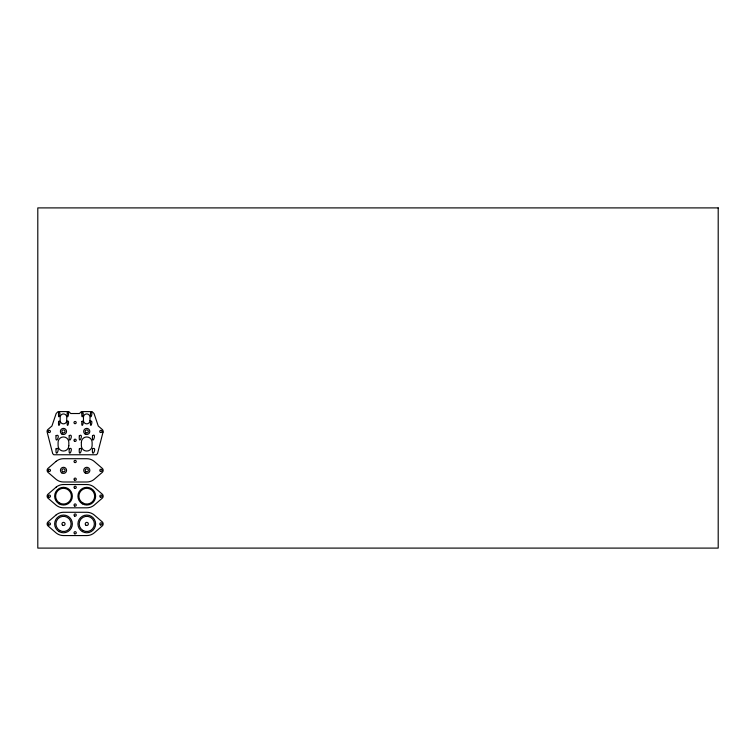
<?xml version="1.0" encoding="UTF-8"?>
<svg xmlns="http://www.w3.org/2000/svg" width="756" height="756" viewBox="0 0 756 756"><rect width="100%" height="100%" fill="white"/><g stroke="black" fill="none" stroke-linecap="round" stroke-linejoin="round"><path stroke-width="1.13" d="M79.323 448.903C78.426 459.988 84.36 445.567 79.333 448.847M79.323 435.758C78.369 446.834 84.37 432.404 79.323 435.758M81.364 442.326L81.364 445.681A5.368 5.368 0 0 0 86.742 451.048A5.368 5.368 0 0 0 92.109 445.681L92.109 442.326A5.368 5.368 0 0 0 86.742 436.959A5.368 5.368 0 0 0 81.364 442.326M92.478 448.903C91.495 460.026 97.864 445.69 92.478 448.847M92.478 435.758C91.835 447.07 97.174 431.988 92.478 435.758M56.048 435.702C54.952 446.796 61.548 432.772 56.048 435.702M56.048 448.847C55.301 460.13 61.16 445.596 56.048 448.847M58.571 412.87C57.91 422.84 61.935 410.404 58.59 412.785M58.571 421.498C57.91 431.459 61.935 419.032 58.59 421.413M67.218 412.87C66.651 422.887 70.506 410.319 67.227 412.785M67.218 421.498C66.651 431.515 70.506 418.947 67.227 421.413M69.193 435.702C68.418 446.966 74.315 432.517 69.202 435.636M69.193 448.847C68.361 460.168 74.343 445.501 69.193 448.847M81.856 412.87C81.185 422.812 85.258 410.47 81.875 412.785M81.856 421.498C81.185 431.43 85.258 419.098 81.875 421.413M90.503 412.87C89.832 422.84 93.867 410.395 90.512 412.785M90.503 421.498C89.832 431.468 93.867 419.022 90.512 421.413M103.033 432.139L97.496 453.647L96.381 454.762L53.808 454.762L52.693 453.647L47.155 432.139A2.788 2.788 0 0 1 47.741 429.635L51.928 426.015L56.161 413.523L58.089 411.595L68.815 411.595L70.743 413.523L79.446 413.523L81.374 411.595L92.1 411.595L94.027 413.523L98.261 426.015L102.447 429.635A2.788 2.788 0 0 1 103.033 432.139M56.171 461.311L47.789 468.54A2.788 2.788 0 0 0 47.789 472.16L56.171 479.399A11.642 11.642 0 0 0 63.504 481.997L86.789 481.997A11.642 11.642 0 0 0 94.113 479.399L102.504 472.16A2.788 2.788 0 0 0 102.504 468.54L94.113 461.311A11.642 11.642 0 0 0 86.789 458.712L63.504 458.712A11.642 11.642 0 0 0 56.171 461.311M56.171 487.129L47.789 494.367A2.788 2.788 0 0 0 47.789 497.987L56.171 505.216A11.642 11.642 0 0 0 63.504 507.815L86.789 507.815A11.642 11.642 0 0 0 94.113 505.216L102.504 497.987A2.788 2.788 0 0 0 102.504 494.367L94.113 487.129A11.642 11.642 0 0 0 86.789 484.53L63.504 484.53A11.642 11.642 0 0 0 56.171 487.129M56.171 514.883L47.789 522.112A2.788 2.788 0 0 0 47.789 525.732L56.171 532.971A11.642 11.642 0 0 0 63.504 535.569L86.789 535.569A11.642 11.642 0 0 0 94.113 532.971L102.504 525.732A2.788 2.788 0 0 0 102.504 522.112L94.113 514.883A11.642 11.642 0 0 0 86.789 512.284L63.504 512.284A11.642 11.642 0 0 0 56.171 514.883M718.2 207.9L37.8 207.9L37.8 548.1L718.2 548.1L718.2 207.9M90.011 420.563L90.011 417.217A3.279 3.279 0 0 0 86.742 413.938A3.279 3.279 0 0 0 83.462 417.217L83.462 420.563A3.279 3.279 0 0 0 86.742 423.832A3.279 3.279 0 0 0 90.011 420.563M68.824 445.681L68.824 442.326A5.368 5.368 0 0 0 63.457 436.959A5.368 5.368 0 0 0 58.089 442.326L58.089 445.681A5.368 5.368 0 0 0 63.457 451.048A5.368 5.368 0 0 0 68.824 445.681M66.726 420.563L66.726 417.217A3.279 3.279 0 0 0 63.457 413.938A3.279 3.279 0 0 0 60.178 417.217L60.178 420.563A3.279 3.279 0 0 0 63.457 423.832A3.279 3.279 0 0 0 66.726 420.563M74.542 423.558A1.115 1.115 0 0 0 76.214 422.595A1.115 1.115 0 0 0 74.542 421.621A1.115 1.115 0 0 0 74.542 423.558M62.672 432.801A1.559 1.559 0 0 0 65.016 431.449A1.559 1.559 0 0 0 62.672 430.088A1.559 1.559 0 0 0 62.672 432.801M85.201 434.105A3.071 3.071 0 0 0 89.803 431.449A3.071 3.071 0 0 0 85.201 428.784A3.071 3.071 0 0 0 85.201 434.105M61.916 434.105A3.071 3.071 0 0 0 66.519 431.449A3.071 3.071 0 0 0 61.916 428.784A3.071 3.071 0 0 0 61.916 434.105M100.331 432.413A1.115 1.115 0 0 0 102.003 431.449A1.115 1.115 0 0 0 100.331 430.476A1.115 1.115 0 0 0 100.331 432.413M48.743 432.413A1.115 1.115 0 0 0 50.416 431.449A1.115 1.115 0 0 0 48.743 430.476A1.115 1.115 0 0 0 48.743 432.413M74.542 441.268A1.115 1.115 0 0 0 76.214 440.294A1.115 1.115 0 0 0 74.542 439.33A1.115 1.115 0 0 0 74.542 441.268M85.957 432.801A1.559 1.559 0 0 0 88.301 431.449A1.559 1.559 0 0 0 85.957 430.088A1.559 1.559 0 0 0 85.957 432.801M74.589 462.464A1.115 1.115 0 0 0 76.261 461.5A1.115 1.115 0 0 0 74.589 460.536A1.115 1.115 0 0 0 74.589 462.464M62.72 471.706A1.559 1.559 0 0 0 65.063 470.355A1.559 1.559 0 0 0 62.72 469.003A1.559 1.559 0 0 0 62.72 471.706M86.004 471.706A1.559 1.559 0 0 0 88.348 470.355A1.559 1.559 0 0 0 86.004 469.003A1.559 1.559 0 0 0 86.004 471.706M74.589 480.173A1.115 1.115 0 0 0 76.261 479.209A1.115 1.115 0 0 0 74.589 478.236A1.115 1.115 0 0 0 74.589 480.173M48.79 471.319A1.115 1.115 0 0 0 50.463 470.355A1.115 1.115 0 0 0 48.79 469.391A1.115 1.115 0 0 0 48.79 471.319M100.378 471.319A1.115 1.115 0 0 0 102.051 470.355A1.115 1.115 0 0 0 100.378 469.391A1.115 1.115 0 0 0 100.378 471.319M61.784 472.897A3.071 3.071 0 0 0 66.566 470.572A3.071 3.071 0 0 0 62.162 467.595A3.071 3.071 0 0 0 61.784 472.897M85.248 473.01A3.071 3.071 0 0 0 89.851 470.355A3.071 3.071 0 0 0 85.248 467.699A3.071 3.071 0 0 0 85.248 473.01M59.072 531.591A8.855 8.855 0 0 0 72.359 523.927A8.855 8.855 0 0 0 59.072 516.253A8.855 8.855 0 0 0 59.072 531.591M59.705 530.504A7.598 7.598 0 0 0 71.102 523.927A7.598 7.598 0 0 0 59.705 517.34A7.598 7.598 0 0 0 59.705 530.504M82.357 531.591A8.855 8.855 0 0 0 95.643 523.927A8.855 8.855 0 0 0 82.357 516.253A8.855 8.855 0 0 0 82.357 531.591M82.99 530.504A7.598 7.598 0 0 0 94.387 523.927A7.598 7.598 0 0 0 82.99 517.34A7.598 7.598 0 0 0 82.99 530.504M74.589 516.036A1.115 1.115 0 0 0 76.261 515.072A1.115 1.115 0 0 0 74.589 514.108A1.115 1.115 0 0 0 74.589 516.036M62.72 525.278A1.559 1.559 0 0 0 65.063 523.927A1.559 1.559 0 0 0 62.72 522.576A1.559 1.559 0 0 0 62.72 525.278M86.004 525.278A1.559 1.559 0 0 0 88.348 523.927A1.559 1.559 0 0 0 86.004 522.576A1.559 1.559 0 0 0 86.004 525.278M74.589 533.745A1.115 1.115 0 0 0 76.261 532.782A1.115 1.115 0 0 0 74.589 531.808A1.115 1.115 0 0 0 74.589 533.745M48.79 524.891A1.115 1.115 0 0 0 50.463 523.927A1.115 1.115 0 0 0 48.79 522.954A1.115 1.115 0 0 0 48.79 524.891M100.378 524.891A1.115 1.115 0 0 0 102.051 523.927A1.115 1.115 0 0 0 100.378 522.954A1.115 1.115 0 0 0 100.378 524.891M59.072 503.846A8.855 8.855 0 0 0 72.359 496.172A8.855 8.855 0 0 0 59.072 488.508A8.855 8.855 0 0 0 59.072 503.846M82.357 503.846A8.855 8.855 0 0 0 95.643 496.172A8.855 8.855 0 0 0 82.357 488.508A8.855 8.855 0 0 0 82.357 503.846M74.589 488.291A1.115 1.115 0 0 0 76.261 487.318A1.115 1.115 0 0 0 74.589 486.354A1.115 1.115 0 0 0 74.589 488.291M48.79 497.136A1.115 1.115 0 0 0 50.463 496.172A1.115 1.115 0 0 0 48.79 495.208A1.115 1.115 0 0 0 48.79 497.136M74.589 505.991A1.115 1.115 0 0 0 76.261 505.027A1.115 1.115 0 0 0 74.589 504.063A1.115 1.115 0 0 0 74.589 505.991M59.563 502.995A7.881 7.881 0 0 0 71.376 496.172A7.881 7.881 0 0 0 59.563 489.349A7.881 7.881 0 0 0 59.563 502.995M82.848 502.995A7.881 7.881 0 0 0 94.661 496.172A7.881 7.881 0 0 0 82.848 489.349A7.881 7.881 0 0 0 82.848 502.995M100.378 497.136A1.115 1.115 0 0 0 102.051 496.172A1.115 1.115 0 0 0 100.378 495.208A1.115 1.115 0 0 0 100.378 497.136"/></g></svg>
